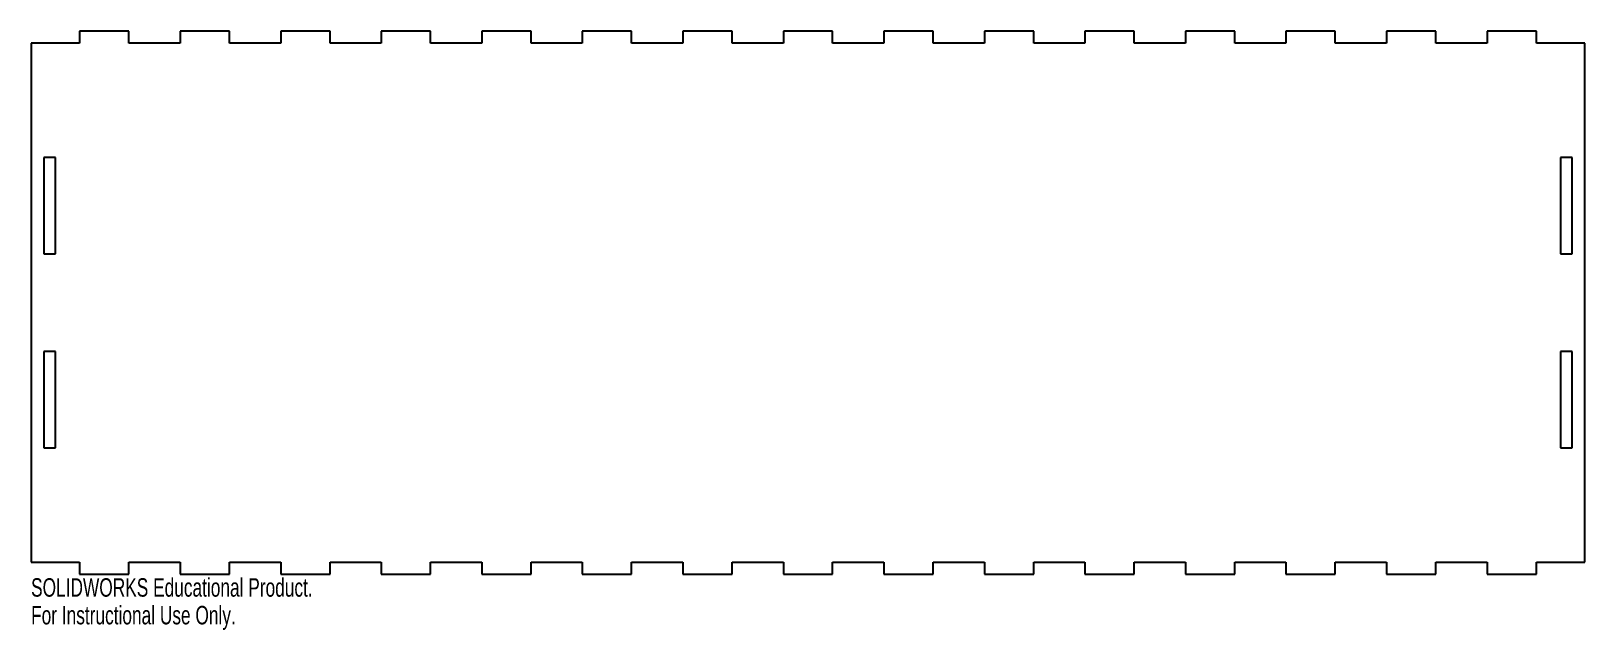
# Model space of a CAD drawing. Header units: millimetres. Extents: x 0 to 40.7, y -1.8 to 13.9.
import ezdxf

# ---------------------------------------------------------------- set-up
doc = ezdxf.new("R2010")
doc.units = ezdxf.units.MM
doc.styles.add('SLDTEXTSTYLE0', font='TXT', dxfattribs={"width": 0.7})

msp = doc.modelspace()

# ---------------------------------------------------------------- linework, layer by layer
at = {"color": 7, "linetype": 'Continuous', "lineweight": 25}
for p, q in [((2.55, 13.892), (1.26, 13.892)), ((1.26, 13.892), (1.26, 13.574)), ((2.55, 13.574), (2.55, 13.892)), ((5.181, 13.892), (3.891, 13.892)), ((3.891, 13.892), (3.891, 13.574)), ((5.181, 13.574), (5.181, 13.892)), ((7.812, 13.892), (6.521, 13.892)), ((6.521, 13.892), (6.521, 13.574)), ((7.812, 13.574), (7.812, 13.892)), ((10.442, 13.892), (9.152, 13.892)), ((9.152, 13.892), (9.152, 13.574)), ((10.442, 13.574), (10.442, 13.892)), ((13.073, 13.892), (11.783, 13.892)), ((11.783, 13.892), (11.783, 13.574)), ((13.073, 13.574), (13.073, 13.892)), ((15.704, 13.892), (14.413, 13.892)), ((14.413, 13.892), (14.413, 13.574)), ((15.704, 13.574), (15.704, 13.892)), ((18.334, 13.892), (17.044, 13.892)), ((17.044, 13.892), (17.044, 13.574)), ((18.334, 13.574), (18.334, 13.892)), ((20.965, 13.892), (19.675, 13.892)), ((19.675, 13.892), (19.675, 13.574)), ((20.965, 13.574), (20.965, 13.892)), ((23.596, 13.892), (22.306, 13.892)), ((22.306, 13.892), (22.306, 13.574)), ((23.596, 13.574), (23.596, 13.892)), ((26.227, 13.892), (24.936, 13.892)), ((24.936, 13.892), (24.936, 13.574)), ((26.227, 13.574), (26.227, 13.892)), ((28.857, 13.892), (27.567, 13.892)), ((27.567, 13.892), (27.567, 13.574)), ((28.857, 13.574), (28.857, 13.892)), ((31.488, 13.892), (30.198, 13.892)), ((30.198, 13.892), (30.198, 13.574)), ((31.488, 13.574), (31.488, 13.892)), ((34.119, 13.892), (32.828, 13.892)), ((32.828, 13.892), (32.828, 13.574)), ((34.119, 13.574), (34.119, 13.892)), ((36.749, 13.892), (35.459, 13.892)), ((35.459, 13.892), (35.459, 13.574)), ((36.749, 13.574), (36.749, 13.892)), ((39.38, 13.892), (38.09, 13.892)), ((38.09, 13.892), (38.09, 13.574)), ((39.38, 13.574), (39.38, 13.892)), ((1.26, 13.574), (-0.01, 13.574)), ((-0.01, 13.574), (-0.01, -0.01)), ((3.891, 13.574), (2.55, 13.574)), ((6.521, 13.574), (5.181, 13.574)), ((9.152, 13.574), (7.812, 13.574)), ((11.783, 13.574), (10.442, 13.574)), ((14.413, 13.574), (13.073, 13.574)), ((17.044, 13.574), (15.704, 13.574)), ((19.675, 13.574), (18.334, 13.574)), ((22.306, 13.574), (20.965, 13.574)), ((24.936, 13.574), (23.596, 13.574)), ((27.567, 13.574), (26.227, 13.574)), ((30.198, 13.574), (28.857, 13.574)), ((32.828, 13.574), (31.488, 13.574)), ((35.459, 13.574), (34.119, 13.574)), ((38.09, 13.574), (36.749, 13.574)), ((40.65, 13.574), (39.38, 13.574)), ((40.65, -0.01), (40.65, 13.574)), ((0.328, 10.582), (0.328, 8.062)), ((0.625, 10.582), (0.328, 10.582)), ((0.625, 8.062), (0.625, 10.582)), ((40.015, 10.582), (40.015, 8.062)), ((40.312, 10.582), (40.015, 10.582)), ((40.312, 8.062), (40.312, 10.582)), ((0.328, 8.062), (0.625, 8.062)), ((40.015, 8.062), (40.312, 8.062)), ((0.328, 5.502), (0.328, 2.982)), ((0.625, 5.502), (0.328, 5.502)), ((0.625, 2.982), (0.625, 5.502)), ((40.015, 5.502), (40.015, 2.982)), ((40.312, 5.502), (40.015, 5.502)), ((40.312, 2.982), (40.312, 5.502)), ((0.328, 2.982), (0.625, 2.982)), ((40.015, 2.982), (40.312, 2.982)), ((-0.01, -0.01), (1.26, -0.01)), ((1.26, -0.01), (1.26, -0.328)), ((1.26, -0.328), (2.55, -0.328)), ((2.55, -0.328), (2.55, -0.01)), ((2.55, -0.01), (3.891, -0.01)), ((3.891, -0.01), (3.891, -0.328)), ((3.891, -0.328), (5.181, -0.328)), ((5.181, -0.328), (5.181, -0.01)), ((5.181, -0.01), (6.521, -0.01)), ((6.521, -0.01), (6.521, -0.328)), ((6.521, -0.328), (7.812, -0.328)), ((7.812, -0.328), (7.812, -0.01)), ((7.812, -0.01), (9.152, -0.01)), ((9.152, -0.01), (9.152, -0.328)), ((9.152, -0.328), (10.442, -0.328)), ((10.442, -0.328), (10.442, -0.01)), ((10.442, -0.01), (11.783, -0.01)), ((11.783, -0.01), (11.783, -0.328)), ((11.783, -0.328), (13.073, -0.328)), ((13.073, -0.328), (13.073, -0.01)), ((13.073, -0.01), (14.413, -0.01)), ((14.413, -0.01), (14.413, -0.328)), ((14.413, -0.328), (15.704, -0.328)), ((15.704, -0.328), (15.704, -0.01)), ((15.704, -0.01), (17.044, -0.01)), ((17.044, -0.01), (17.044, -0.328)), ((17.044, -0.328), (18.334, -0.328)), ((18.334, -0.328), (18.334, -0.01)), ((18.334, -0.01), (19.675, -0.01)), ((19.675, -0.01), (19.675, -0.328)), ((19.675, -0.328), (20.965, -0.328)), ((20.965, -0.328), (20.965, -0.01)), ((20.965, -0.01), (22.306, -0.01)), ((22.306, -0.01), (22.306, -0.328)), ((22.306, -0.328), (23.596, -0.328)), ((23.596, -0.328), (23.596, -0.01)), ((23.596, -0.01), (24.936, -0.01)), ((24.936, -0.01), (24.936, -0.328)), ((24.936, -0.328), (26.227, -0.328)), ((26.227, -0.328), (26.227, -0.01)), ((26.227, -0.01), (27.567, -0.01)), ((27.567, -0.01), (27.567, -0.328)), ((27.567, -0.328), (28.857, -0.328)), ((28.857, -0.328), (28.857, -0.01)), ((28.857, -0.01), (30.198, -0.01)), ((30.198, -0.01), (30.198, -0.328)), ((30.198, -0.328), (31.488, -0.328)), ((31.488, -0.328), (31.488, -0.01)), ((31.488, -0.01), (32.828, -0.01)), ((32.828, -0.01), (32.828, -0.328)), ((32.828, -0.328), (34.119, -0.328)), ((34.119, -0.328), (34.119, -0.01)), ((34.119, -0.01), (35.459, -0.01)), ((35.459, -0.01), (35.459, -0.328)), ((35.459, -0.328), (36.749, -0.328)), ((36.749, -0.328), (36.749, -0.01)), ((36.749, -0.01), (38.09, -0.01)), ((38.09, -0.01), (38.09, -0.328)), ((38.09, -0.328), (39.38, -0.328)), ((39.38, -0.328), (39.38, -0.01)), ((39.38, -0.01), (40.65, -0.01))]:
    msp.add_line(p, q, dxfattribs=at)

# ---------------------------------------------------------------- texts
at = {"color": 7, "linetype": 'Continuous', "char_height": 0.48336, "attachment_point": 1, "style": 'SLDTEXTSTYLE0'}
for s, insert in [('SOLIDWORKS Educational Product.', (-0.01, -0.43)), ('For Instructional Use Only.', (-0.01, -1.155))]:
    msp.add_mtext(s, dxfattribs=dict(at, insert=insert))

doc.saveas('drawing.dxf')
